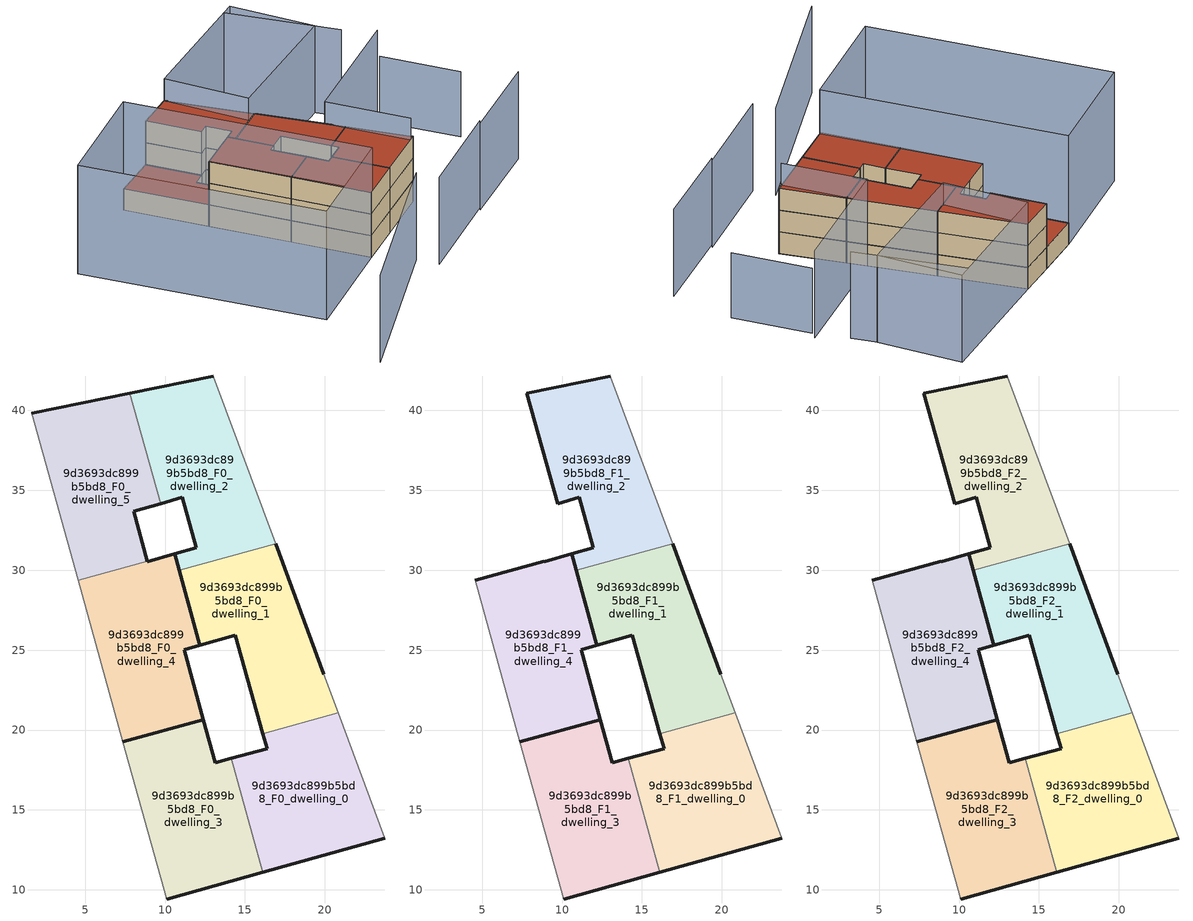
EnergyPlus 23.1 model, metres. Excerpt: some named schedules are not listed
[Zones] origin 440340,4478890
9d3693dc899b5bd8_F0_dwelling_0
 floor ground (EU_floor_Construction): 23.76,13.24 20.84,21.09 16.12,19.78 16.38,18.83 14.15,18.22 16.12,11.11 z0
 wall outside (EU_wall_Construction): 23.76,13.24 16.12,11.11 / 14.15,18.22 16.38,18.83 16.12,19.78 z0:3
 wall to 9d3693dc899b5bd8_F0_dwelling_1 (EU_wall_Construction): 16.12,19.78 20.84,21.09 z0:3
 wall adiabatic (EU_wall_Construction): 20.84,21.09 23.76,13.24 z0:3
 wall to 9d3693dc899b5bd8_F0_dwelling_3 (EU_wall_Construction): 16.12,11.11 14.15,18.22 z0:3
9d3693dc899b5bd8_F0_dwelling_1
 floor ground (EU_floor_Construction): 20.84,21.09 19.94,23.5 16.93,31.64 16.92,31.66 10.88,29.99 12.18,25.32 14.4,25.94 16.12,19.78 z0
 wall outside (EU_wall_Construction): 16.93,31.64 19.94,23.5 / 16.12,19.78 14.4,25.94 12.18,25.32 10.88,29.99 z0:3
 wall to 9d3693dc899b5bd8_F0_dwelling_2 (EU_wall_Construction): 10.88,29.99 16.92,31.66 z0:3
 wall adiabatic (EU_wall_Construction): 16.92,31.66 16.93,31.64 / 19.94,23.5 20.84,21.09 z0:3
9d3693dc899b5bd8_F0_dwelling_2
 floor ground (EU_floor_Construction): 16.92,31.66 13.02,42.16 7.8,41.09 9.72,34.17 11.08,34.56 11.96,31.4 10.6,31.02 10.88,29.99 z0
 wall outside (EU_wall_Construction): 7.8,41.09 13.02,42.16 / 10.88,29.99 10.6,31.02 11.96,31.4 11.08,34.56 9.72,34.17 z0:3
 wall to 9d3693dc899b5bd8_F0_dwelling_5 (EU_wall_Construction): 9.72,34.17 7.8,41.09 z0:3
 wall adiabatic (EU_wall_Construction): 13.02,42.16 16.92,31.66 z0:3
9d3693dc899b5bd8_F0_dwelling_3
 floor ground (EU_floor_Construction): 16.12,11.11 14.15,18.22 13.16,17.95 12.41,20.66 7.36,19.26 10.09,9.43 z0
 wall outside (EU_wall_Construction): 16.12,11.11 10.09,9.43 / 7.36,19.26 12.41,20.66 13.16,17.95 14.15,18.22 z0:3
 wall adiabatic (EU_wall_Construction): 10.09,9.43 7.36,19.26 z0:3
9d3693dc899b5bd8_F0_dwelling_4
 floor ground (EU_floor_Construction): 12.41,20.66 11.19,25.04 12.18,25.32 10.6,31.02 8.89,30.54 8.88,30.57 4.56,29.37 7.36,19.26 z0
 wall outside (EU_wall_Construction): 8.88,30.57 8.89,30.54 10.6,31.02 12.18,25.32 11.19,25.04 12.41,20.66 7.36,19.26 z0:3
 wall adiabatic (EU_wall_Construction): 7.36,19.26 4.56,29.37 z0:3
 wall to 9d3693dc899b5bd8_F0_dwelling_5 (EU_wall_Construction): 4.56,29.37 8.88,30.57 z0:3
9d3693dc899b5bd8_F0_dwelling_5
 floor ground (EU_floor_Construction): 8.88,30.57 8.04,33.68 9.72,34.17 7.8,41.09 1.65,39.84 4.56,29.37 z0
 wall outside (EU_wall_Construction): 9.72,34.17 8.04,33.68 8.88,30.57 / 1.65,39.84 7.8,41.09 z0:3
 wall adiabatic (EU_wall_Construction): 4.56,29.37 1.65,39.84 z0:3
 roof outside (EU_roof_Construction): 7.8,41.09 9.72,34.17 8.04,33.68 8.88,30.57 4.56,29.37 1.65,39.84 z3
9d3693dc899b5bd8_F1_dwelling_0
 floor to 9d3693dc899b5bd8_F0_dwelling_0 (EU_floor_Construction): 23.76,13.24 20.84,21.09 16.12,19.78 16.38,18.83 14.15,18.22 16.12,11.11 z3
 wall outside (EU_wall_Construction): 23.76,13.24 16.12,11.11 / 14.15,18.22 16.38,18.83 16.12,19.78 z3:6
 wall to 9d3693dc899b5bd8_F1_dwelling_1 (EU_wall_Construction): 16.12,19.78 20.84,21.09 z3:6
 wall adiabatic (EU_wall_Construction): 20.84,21.09 23.76,13.24 z3:6
 wall to 9d3693dc899b5bd8_F1_dwelling_3 (EU_wall_Construction): 16.12,11.11 14.15,18.22 z3:6
9d3693dc899b5bd8_F1_dwelling_1
 floor to 9d3693dc899b5bd8_F0_dwelling_1 (EU_floor_Construction): 20.84,21.09 19.94,23.5 16.93,31.64 16.92,31.66 10.88,29.99 12.18,25.32 14.4,25.94 16.12,19.78 z3
 wall outside (EU_wall_Construction): 16.93,31.64 19.94,23.5 / 16.12,19.78 14.4,25.94 12.18,25.32 10.88,29.99 z3:6
 wall to 9d3693dc899b5bd8_F1_dwelling_2 (EU_wall_Construction): 10.88,29.99 16.92,31.66 z3:6
 wall adiabatic (EU_wall_Construction): 16.92,31.66 16.93,31.64 / 19.94,23.5 20.84,21.09 z3:6
9d3693dc899b5bd8_F1_dwelling_2
 floor to 9d3693dc899b5bd8_F0_dwelling_2 (EU_floor_Construction): 16.92,31.66 13.02,42.16 7.8,41.09 9.72,34.17 11.08,34.56 11.96,31.4 10.6,31.02 10.88,29.99 z3
 wall outside (EU_wall_Construction): 10.88,29.99 10.6,31.02 11.96,31.4 11.08,34.56 9.72,34.17 7.8,41.09 13.02,42.16 z3:6
 wall adiabatic (EU_wall_Construction): 13.02,42.16 16.92,31.66 z3:6
9d3693dc899b5bd8_F1_dwelling_3
 floor to 9d3693dc899b5bd8_F0_dwelling_3 (EU_floor_Construction): 16.12,11.11 14.15,18.22 13.16,17.95 12.41,20.66 7.36,19.26 10.09,9.43 z3
 wall outside (EU_wall_Construction): 16.12,11.11 10.09,9.43 / 7.36,19.26 12.41,20.66 13.16,17.95 14.15,18.22 z3:6
 wall adiabatic (EU_wall_Construction): 10.09,9.43 7.36,19.26 z3:6
9d3693dc899b5bd8_F1_dwelling_4
 floor to 9d3693dc899b5bd8_F0_dwelling_4 (EU_floor_Construction): 12.41,20.66 11.19,25.04 12.18,25.32 10.6,31.02 8.89,30.54 8.88,30.57 4.56,29.37 7.36,19.26 z3
 wall outside (EU_wall_Construction): 4.56,29.37 8.88,30.57 8.89,30.54 10.6,31.02 12.18,25.32 11.19,25.04 12.41,20.66 7.36,19.26 z3:6
 wall adiabatic (EU_wall_Construction): 7.36,19.26 4.56,29.37 z3:6
9d3693dc899b5bd8_F2_dwelling_0
 floor to 9d3693dc899b5bd8_F1_dwelling_0 (EU_floor_Construction): 23.76,13.24 20.84,21.09 16.12,19.78 16.38,18.83 14.15,18.22 16.12,11.11 z6
 wall outside (EU_wall_Construction): 23.76,13.24 16.12,11.11 / 14.15,18.22 16.38,18.83 16.12,19.78 z6:9
 wall to 9d3693dc899b5bd8_F2_dwelling_1 (EU_wall_Construction): 16.12,19.78 20.84,21.09 z6:9
 wall adiabatic (EU_wall_Construction): 20.84,21.09 23.76,13.24 z6:9
 wall to 9d3693dc899b5bd8_F2_dwelling_3 (EU_wall_Construction): 16.12,11.11 14.15,18.22 z6:9
 roof outside (EU_roof_Construction): 20.84,21.09 23.76,13.24 16.12,11.11 14.15,18.22 16.38,18.83 16.12,19.78 z9
9d3693dc899b5bd8_F2_dwelling_1
 floor to 9d3693dc899b5bd8_F1_dwelling_1 (EU_floor_Construction): 20.84,21.09 19.94,23.5 16.93,31.64 16.92,31.66 10.88,29.99 12.18,25.32 14.4,25.94 16.12,19.78 z6
 wall outside (EU_wall_Construction): 16.93,31.64 19.94,23.5 / 16.12,19.78 14.4,25.94 12.18,25.32 10.88,29.99 z6:9
 wall to 9d3693dc899b5bd8_F2_dwelling_2 (EU_wall_Construction): 10.88,29.99 16.92,31.66 z6:9
 wall adiabatic (EU_wall_Construction): 16.92,31.66 16.93,31.64 / 19.94,23.5 20.84,21.09 z6:9
 roof outside (EU_roof_Construction): 16.93,31.64 19.94,23.5 20.84,21.09 16.12,19.78 14.4,25.94 12.18,25.32 10.88,29.99 16.92,31.66 z9
9d3693dc899b5bd8_F2_dwelling_2
 floor to 9d3693dc899b5bd8_F1_dwelling_2 (EU_floor_Construction): 16.92,31.66 13.02,42.16 7.8,41.09 9.72,34.17 11.08,34.56 11.96,31.4 10.6,31.02 10.88,29.99 z6
 wall outside (EU_wall_Construction): 10.88,29.99 10.6,31.02 11.96,31.4 11.08,34.56 9.72,34.17 7.8,41.09 13.02,42.16 z6:9
 wall adiabatic (EU_wall_Construction): 13.02,42.16 16.92,31.66 z6:9
 roof outside (EU_roof_Construction): 13.02,42.16 16.92,31.66 10.88,29.99 10.6,31.02 11.96,31.4 11.08,34.56 9.72,34.17 7.8,41.09 z9
9d3693dc899b5bd8_F2_dwelling_3
 floor to 9d3693dc899b5bd8_F1_dwelling_3 (EU_floor_Construction): 16.12,11.11 14.15,18.22 13.16,17.95 12.41,20.66 7.36,19.26 10.09,9.43 z6
 wall outside (EU_wall_Construction): 16.12,11.11 10.09,9.43 / 7.36,19.26 12.41,20.66 13.16,17.95 14.15,18.22 z6:9
 wall adiabatic (EU_wall_Construction): 10.09,9.43 7.36,19.26 z6:9
 roof outside (EU_roof_Construction): 14.15,18.22 16.12,11.11 10.09,9.43 7.36,19.26 12.41,20.66 13.16,17.95 z9
9d3693dc899b5bd8_F2_dwelling_4
 floor to 9d3693dc899b5bd8_F1_dwelling_4 (EU_floor_Construction): 12.41,20.66 11.19,25.04 12.18,25.32 10.6,31.02 8.89,30.54 8.88,30.57 4.56,29.37 7.36,19.26 z6
 wall outside (EU_wall_Construction): 4.56,29.37 8.88,30.57 8.89,30.54 10.6,31.02 12.18,25.32 11.19,25.04 12.41,20.66 7.36,19.26 z6:9
 wall adiabatic (EU_wall_Construction): 7.36,19.26 4.56,29.37 z6:9
 roof outside (EU_roof_Construction): 10.6,31.02 12.18,25.32 11.19,25.04 12.41,20.66 7.36,19.26 4.56,29.37 8.88,30.57 8.89,30.54 z9
shading: -9.1,-5.89 12.85,4.83 / 13.66,1.98 27.22,5.98 / 26.81,5.58 39.25,9.05 / 22.89,12.98 19.94,23.5 / 19.94,23.5 37.22,28.35 / 34.82,31.95 29.71,45.55 / 13.02,42.16 31.46,45.91 / 31.46,45.91 33.67,35.02 / 33.67,35.02 15.23,31.27 / 15.23,31.27 13.02,42.16 z0:12; -13.65,35.41 1.65,39.84 / 1.65,39.84 10.43,9.53 / 10.43,9.53 -4.87,5.1 / -4.87,5.1 -13.65,35.41 z0:15; 39.33,17.59 36.53,27.53 z0:9
[Building]
EU S2 Campaign: North Axis=0; Terrain=City; Solar Distribution=FullExterior
[Site:Location]
Madrid: Latitude=40.5; Longitude=-3.5; Time Zone=1; Elevation=609
[SizingPeriod:WeatherFileDays]
AnnualSizingPeriod: Begin Month=1; Begin Day of Month=1; End Month=12; End Day of Month=31; Day of Week for Start Day=Monday; Use Weather File Daylight Saving Period=No; Use Weather File Rain and Snow Indicators=No
[MATERIAL]
EU_InternalMass_Material: Roughness=MediumRough; Thickness=0.1; Conductivity=1; Density=1800; Specific Heat=900; Thermal Absorptance=0.9; Solar Absorptance=0.7; Visible Absorptance=0.7
[MATERIAL:NOMASS] Roughness=MediumRough; Thermal Absorptance=0.9; Solar Absorptance=0.7; Visible Absorptance=0.7
Name | Thermal Resistance
EU_wall_NoMass | 0.609216
EU_roof_NoMass | 0.513268
EU_floor_NoMass | 0.568163
[CONSTRUCTION]
EU_wall_Construction: EU_wall_NoMass
EU_roof_Construction: EU_roof_NoMass
EU_floor_Construction: EU_floor_NoMass
EU_InternalMass_Construction: EU_InternalMass_Material
[ZONE] Type=1; Multiplier=1; Ceiling Height=autocalculate; Floor Area=autocalculate; Part of Total Floor Area=Yes
Name | Volume
9d3693dc899b5bd8_F0_dwelling_0; 9d3693dc899b5bd8_F1_dwelling_0; 9d3693dc899b5bd8_F2_dwelling_0 | 182.778
9d3693dc899b5bd8_F0_dwelling_1; 9d3693dc899b5bd8_F1_dwelling_1; 9d3693dc899b5bd8_F2_dwelling_1 | 182.791
9d3693dc899b5bd8_F0_dwelling_2; 9d3693dc899b5bd8_F1_dwelling_2; 9d3693dc899b5bd8_F2_dwelling_2 | 182.781
9d3693dc899b5bd8_F0_dwelling_3; 9d3693dc899b5bd8_F1_dwelling_3; 9d3693dc899b5bd8_F2_dwelling_3 | 182.803
9d3693dc899b5bd8_F0_dwelling_4; 9d3693dc899b5bd8_F1_dwelling_4; 9d3693dc899b5bd8_F2_dwelling_4 | 182.807
9d3693dc899b5bd8_F0_dwelling_5 | 182.805
[INTERNALMASS] Construction=EU_InternalMass_Construction
Name | Zone or ZoneList | Surface Area
9d3693dc899b5bd8_F0_dwelling_0_EU_InternalMass | 9d3693dc899b5bd8_F0_dwelling_0 | 60.9258
9d3693dc899b5bd8_F0_dwelling_1_EU_InternalMass | 9d3693dc899b5bd8_F0_dwelling_1 | 60.9302
9d3693dc899b5bd8_F0_dwelling_2_EU_InternalMass | 9d3693dc899b5bd8_F0_dwelling_2 | 60.9272
9d3693dc899b5bd8_F0_dwelling_3_EU_InternalMass | 9d3693dc899b5bd8_F0_dwelling_3 | 60.9346
9d3693dc899b5bd8_F0_dwelling_4_EU_InternalMass | 9d3693dc899b5bd8_F0_dwelling_4 | 60.9358
9d3693dc899b5bd8_F0_dwelling_5_EU_InternalMass | 9d3693dc899b5bd8_F0_dwelling_5 | 60.9349
9d3693dc899b5bd8_F1_dwelling_0_EU_InternalMass | 9d3693dc899b5bd8_F1_dwelling_0 | 91.0861
9d3693dc899b5bd8_F1_dwelling_1_EU_InternalMass | 9d3693dc899b5bd8_F1_dwelling_1 | 91.6984
9d3693dc899b5bd8_F1_dwelling_2_EU_InternalMass | 9d3693dc899b5bd8_F1_dwelling_2 | 60.9346
9d3693dc899b5bd8_F1_dwelling_3_EU_InternalMass | 9d3693dc899b5bd8_F1_dwelling_3 | 60.9358
9d3693dc899b5bd8_F1_dwelling_4_EU_InternalMass | 9d3693dc899b5bd8_F1_dwelling_4 | 60.9349
9d3693dc899b5bd8_F2_dwelling_0_EU_InternalMass | 9d3693dc899b5bd8_F2_dwelling_0 | 91.0861
9d3693dc899b5bd8_F2_dwelling_1_EU_InternalMass | 9d3693dc899b5bd8_F2_dwelling_1 | 91.6984
9d3693dc899b5bd8_F2_dwelling_2_EU_InternalMass | 9d3693dc899b5bd8_F2_dwelling_2 | 60.9346
9d3693dc899b5bd8_F2_dwelling_3_EU_InternalMass | 9d3693dc899b5bd8_F2_dwelling_3 | 60.9358
9d3693dc899b5bd8_F2_dwelling_4_EU_InternalMass | 9d3693dc899b5bd8_F2_dwelling_4 | 60.9349
[OTHEREQUIPMENT] Fuel Type=Electricity; Design Level Calculation Method=Watts/Area; Power per Zone Floor Area=1; Fraction Latent=0; Fraction Radiant=0; Fraction Lost=0; Carbon Dioxide Generation Rate=0; EndUse Subcategory=EU_Step8_InternalGains
Name | Zone or ZoneList or Space or SpaceList | Schedule
EU_Step8_InternalGain_9d3693dc899b5bd8_F0_dwelling_0_f000 | 9d3693dc899b5bd8_F0_dwelling_0 | EU_Step8_GainSchedule_9d3693dc899b5bd8_F0_dwelling_0_f000
EU_Step8_InternalGain_9d3693dc899b5bd8_F0_dwelling_1_f000 | 9d3693dc899b5bd8_F0_dwelling_1 | EU_Step8_GainSchedule_9d3693dc899b5bd8_F0_dwelling_1_f000
EU_Step8_InternalGain_9d3693dc899b5bd8_F0_dwelling_2_f000 | 9d3693dc899b5bd8_F0_dwelling_2 | EU_Step8_GainSchedule_9d3693dc899b5bd8_F0_dwelling_2_f000
EU_Step8_InternalGain_9d3693dc899b5bd8_F0_dwelling_3_f000 | 9d3693dc899b5bd8_F0_dwelling_3 | EU_Step8_GainSchedule_9d3693dc899b5bd8_F0_dwelling_3_f000
EU_Step8_InternalGain_9d3693dc899b5bd8_F0_dwelling_4_f000 | 9d3693dc899b5bd8_F0_dwelling_4 | EU_Step8_GainSchedule_9d3693dc899b5bd8_F0_dwelling_4_f000
EU_Step8_InternalGain_9d3693dc899b5bd8_F0_dwelling_5_f000 | 9d3693dc899b5bd8_F0_dwelling_5 | EU_Step8_GainSchedule_9d3693dc899b5bd8_F0_dwelling_5_f000
EU_Step8_InternalGain_9d3693dc899b5bd8_F1_dwelling_0_f000 | 9d3693dc899b5bd8_F1_dwelling_0 | EU_Step8_GainSchedule_9d3693dc899b5bd8_F1_dwelling_0_f000
EU_Step8_InternalGain_9d3693dc899b5bd8_F1_dwelling_1_f000 | 9d3693dc899b5bd8_F1_dwelling_1 | EU_Step8_GainSchedule_9d3693dc899b5bd8_F1_dwelling_1_f000
EU_Step8_InternalGain_9d3693dc899b5bd8_F1_dwelling_2_f000 | 9d3693dc899b5bd8_F1_dwelling_2 | EU_Step8_GainSchedule_9d3693dc899b5bd8_F1_dwelling_2_f000
EU_Step8_InternalGain_9d3693dc899b5bd8_F1_dwelling_3_f000 | 9d3693dc899b5bd8_F1_dwelling_3 | EU_Step8_GainSchedule_9d3693dc899b5bd8_F1_dwelling_3_f000
EU_Step8_InternalGain_9d3693dc899b5bd8_F1_dwelling_4_f000 | 9d3693dc899b5bd8_F1_dwelling_4 | EU_Step8_GainSchedule_9d3693dc899b5bd8_F1_dwelling_4_f000
EU_Step8_InternalGain_9d3693dc899b5bd8_F2_dwelling_0_f000 | 9d3693dc899b5bd8_F2_dwelling_0 | EU_Step8_GainSchedule_9d3693dc899b5bd8_F2_dwelling_0_f000
EU_Step8_InternalGain_9d3693dc899b5bd8_F2_dwelling_1_f000 | 9d3693dc899b5bd8_F2_dwelling_1 | EU_Step8_GainSchedule_9d3693dc899b5bd8_F2_dwelling_1_f000
EU_Step8_InternalGain_9d3693dc899b5bd8_F2_dwelling_2_f000 | 9d3693dc899b5bd8_F2_dwelling_2 | EU_Step8_GainSchedule_9d3693dc899b5bd8_F2_dwelling_2_f000
EU_Step8_InternalGain_9d3693dc899b5bd8_F2_dwelling_3_f000 | 9d3693dc899b5bd8_F2_dwelling_3 | EU_Step8_GainSchedule_9d3693dc899b5bd8_F2_dwelling_3_f000
EU_Step8_InternalGain_9d3693dc899b5bd8_F2_dwelling_4_f000 | 9d3693dc899b5bd8_F2_dwelling_4 | EU_Step8_GainSchedule_9d3693dc899b5bd8_F2_dwelling_4_f000
[ZONEVENTILATION:DESIGNFLOWRATE] Schedule=EU_AlwaysOn; Design Flow Rate Calculation Method=AirChanges/Hour; Air Changes per Hour=0.752966; Ventilation Type=Natural; Fan Pressure Rise=0; Fan Total Efficiency=1; Constant Term Coefficient=1; Temperature Term Coefficient=0; Velocity Term Coefficient=0; Velocity Squared Term Coefficient=0; Minimum Indoor Temperature=-100; Maximum Indoor Temperature=100; Delta Temperature=-100; Minimum Outdoor Temperature=-100; Maximum Outdoor Temperature=100; Maximum Wind Speed=40
Name | Zone or ZoneList or Space or SpaceList
EU_ConstantAir_9d3693dc899b5bd8_F0_dwelling_0 | 9d3693dc899b5bd8_F0_dwelling_0
EU_ConstantAir_9d3693dc899b5bd8_F0_dwelling_1 | 9d3693dc899b5bd8_F0_dwelling_1
EU_ConstantAir_9d3693dc899b5bd8_F0_dwelling_2 | 9d3693dc899b5bd8_F0_dwelling_2
EU_ConstantAir_9d3693dc899b5bd8_F0_dwelling_3 | 9d3693dc899b5bd8_F0_dwelling_3
EU_ConstantAir_9d3693dc899b5bd8_F0_dwelling_4 | 9d3693dc899b5bd8_F0_dwelling_4
EU_ConstantAir_9d3693dc899b5bd8_F0_dwelling_5 | 9d3693dc899b5bd8_F0_dwelling_5
EU_ConstantAir_9d3693dc899b5bd8_F1_dwelling_0 | 9d3693dc899b5bd8_F1_dwelling_0
EU_ConstantAir_9d3693dc899b5bd8_F1_dwelling_1 | 9d3693dc899b5bd8_F1_dwelling_1
EU_ConstantAir_9d3693dc899b5bd8_F1_dwelling_2 | 9d3693dc899b5bd8_F1_dwelling_2
EU_ConstantAir_9d3693dc899b5bd8_F1_dwelling_3 | 9d3693dc899b5bd8_F1_dwelling_3
EU_ConstantAir_9d3693dc899b5bd8_F1_dwelling_4 | 9d3693dc899b5bd8_F1_dwelling_4
EU_ConstantAir_9d3693dc899b5bd8_F2_dwelling_0 | 9d3693dc899b5bd8_F2_dwelling_0
EU_ConstantAir_9d3693dc899b5bd8_F2_dwelling_1 | 9d3693dc899b5bd8_F2_dwelling_1
EU_ConstantAir_9d3693dc899b5bd8_F2_dwelling_2 | 9d3693dc899b5bd8_F2_dwelling_2
EU_ConstantAir_9d3693dc899b5bd8_F2_dwelling_3 | 9d3693dc899b5bd8_F2_dwelling_3
EU_ConstantAir_9d3693dc899b5bd8_F2_dwelling_4 | 9d3693dc899b5bd8_F2_dwelling_4
[HVACTEMPLATE:THERMOSTAT] Constant Heating Setpoint=20; Constant Cooling Setpoint=50
EU_HeatOnly_9d3693dc899b5bd8_F0_dwelling_0; EU_HeatOnly_9d3693dc899b5bd8_F0_dwelling_1; EU_HeatOnly_9d3693dc899b5bd8_F0_dwelling_2; EU_HeatOnly_9d3693dc899b5bd8_F0_dwelling_3; EU_HeatOnly_9d3693dc899b5bd8_F0_dwelling_4; EU_HeatOnly_9d3693dc899b5bd8_F0_dwelling_5; EU_HeatOnly_9d3693dc899b5bd8_F1_dwelling_0; EU_HeatOnly_9d3693dc899b5bd8_F1_dwelling_1; EU_HeatOnly_9d3693dc899b5bd8_F1_dwelling_2; EU_HeatOnly_9d3693dc899b5bd8_F1_dwelling_3; EU_HeatOnly_9d3693dc899b5bd8_F1_dwelling_4; EU_HeatOnly_9d3693dc899b5bd8_F2_dwelling_0; EU_HeatOnly_9d3693dc899b5bd8_F2_dwelling_1; EU_HeatOnly_9d3693dc899b5bd8_F2_dwelling_2; EU_HeatOnly_9d3693dc899b5bd8_F2_dwelling_3; EU_HeatOnly_9d3693dc899b5bd8_F2_dwelling_4
[HVACTEMPLATE:ZONE:IDEALLOADSAIRSYSTEM] System Availability Schedule=EU_AlwaysOn; Maximum Heating Supply Air Temperature=50; Minimum Cooling Supply Air Temperature=13; Maximum Heating Supply Air Humidity Ratio=0.0156; Minimum Cooling Supply Air Humidity Ratio=0.0077; Heating Limit=NoLimit; Cooling Limit=NoLimit; Heating Availability Schedule=EU_AlwaysOn; Cooling Availability Schedule=EU_CoolingOff; Dehumidification Control Type=ConstantSensibleHeatRatio; Cooling Sensible Heat Ratio=0.7; Dehumidification Setpoint=60; Humidification Control Type=None; Humidification Setpoint=30; Outdoor Air Method=None; Outdoor Air Flow Rate per Person=0.00944; Outdoor Air Flow Rate per Zone Floor Area=0; Outdoor Air Flow Rate per Zone=0; Demand Controlled Ventilation Type=None; Outdoor Air Economizer Type=NoEconomizer; Heat Recovery Type=None; Sensible Heat Recovery Effectiveness=0.7; Latent Heat Recovery Effectiveness=0.65
Name | Template Thermostat
9d3693dc899b5bd8_F0_dwelling_0 | EU_HeatOnly_9d3693dc899b5bd8_F0_dwelling_0
9d3693dc899b5bd8_F0_dwelling_1 | EU_HeatOnly_9d3693dc899b5bd8_F0_dwelling_1
9d3693dc899b5bd8_F0_dwelling_2 | EU_HeatOnly_9d3693dc899b5bd8_F0_dwelling_2
9d3693dc899b5bd8_F0_dwelling_3 | EU_HeatOnly_9d3693dc899b5bd8_F0_dwelling_3
9d3693dc899b5bd8_F0_dwelling_4 | EU_HeatOnly_9d3693dc899b5bd8_F0_dwelling_4
9d3693dc899b5bd8_F0_dwelling_5 | EU_HeatOnly_9d3693dc899b5bd8_F0_dwelling_5
9d3693dc899b5bd8_F1_dwelling_0 | EU_HeatOnly_9d3693dc899b5bd8_F1_dwelling_0
9d3693dc899b5bd8_F1_dwelling_1 | EU_HeatOnly_9d3693dc899b5bd8_F1_dwelling_1
9d3693dc899b5bd8_F1_dwelling_2 | EU_HeatOnly_9d3693dc899b5bd8_F1_dwelling_2
9d3693dc899b5bd8_F1_dwelling_3 | EU_HeatOnly_9d3693dc899b5bd8_F1_dwelling_3
